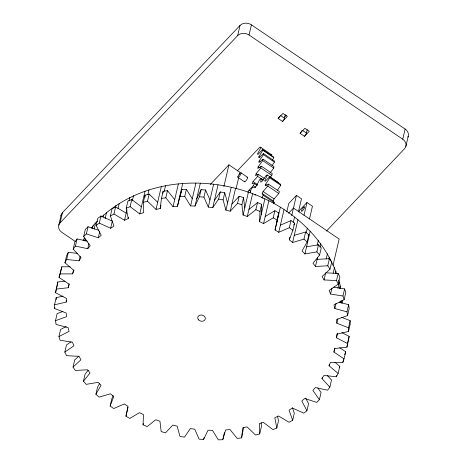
<?xml version="1.0" encoding="UTF-8"?>
<svg xmlns="http://www.w3.org/2000/svg" width="463" height="463" viewBox="0 0 463 463"><rect width="100%" height="100%" fill="white"/><g stroke="black" fill="none" stroke-linecap="round" stroke-linejoin="round"><path stroke-width="0.69" d="M243.66 427.349L241.582 437.853L237.247 438.473L229.989 429.554L225.643 429.93L222.778 439.711L218.328 439.85L212.459 430.33L208.032 430.22L203.61 439.491L199.125 439.144L194.738 429.184L190.316 428.599L184.407 437.194L179.957 436.366L177.132 426.139L172.786 425.086L165.499 432.864L161.165 431.568L159.949 421.243L155.753 419.744L147.205 426.568L143.061 424.831L143.472 414.588L139.502 412.66L129.843 418.413L125.953 416.26L127.991 406.282L124.31 403.962L113.707 408.545L110.142 406.016L113.771 396.461L110.437 393.793L99.07 397.132L95.899 394.268L101.05 385.309L98.127 382.328L86.187 384.365L83.456 381.217L90.042 372.999L87.582 369.769L75.278 370.464L73.038 367.09L80.95 359.757L78.994 356.325L66.533 355.671L64.814 352.117L73.918 345.797L72.494 342.226L60.092 340.236L58.934 336.566L69.068 331.369L68.206 327.717L56.075 324.418L55.491 320.703L66.487 316.709L66.203 313.04L54.547 308.497L54.547 304.793L56.202 297.668L63.066 296.077M56.202 299.52L56.202 297.668M54.547 304.793L66.215 302.079L66.51 298.456L55.531 292.738L57.777 281.99L64.918 281.168M241.582 437.853L242.838 427.719L247.034 426.874L255.553 435.035L259.702 433.941L259.326 423.639L263.302 422.331L272.933 429.6L276.822 428.049L274.825 417.748L278.512 416.005L289.097 422.256L292.657 420.277L289.068 410.154L292.408 408.007L303.757 413.129L306.928 410.762L301.818 400.987L304.741 398.469L316.669 402.382L319.401 399.656L312.849 390.402L315.315 387.56L327.613 390.187L329.859 387.155L321.976 378.584L323.938 375.458L336.398 376.76L338.117 373.473L329.037 365.729L330.466 362.379L342.875 362.332L344.038 358.848L333.921 352.059L334.79 348.541L346.932 347.146L347.522 343.523L336.543 337.805L336.838 334.182L348.506 331.467L348.506 327.763L336.85 323.22L336.566 319.551L347.563 315.558L349.218 308.433L348.633 304.718L339.194 302.154M342.145 303.184L342.151 300.441L341.515 303.167M341.746 317.358L350.161 320.645L350.161 324.343L348.506 331.467M276.712 222.859L278.749 212.876L274.866 210.723L273.205 217.847L263.551 223.6L259.575 221.673L259.992 211.429L261.647 204.31L257.503 202.568L248.955 209.398M261.23 214.548L261.647 204.31M263.406 180.02L261.097 178.452L260.75 182.15L261.908 181.421L266.364 175.228L267.313 175.026L278.292 182.468L277.343 182.671M56.116 289.109L68.258 287.72L69.126 284.201L59.015 277.412L60.173 273.928L72.581 273.882L74.011 270.531L64.936 262.787L66.655 259.5L79.109 260.802L81.077 257.677L73.195 249.106L75.44 246.073L87.733 248.7L90.204 245.853L83.647 236.605L86.378 233.879L98.306 237.791L101.235 235.268L96.119 225.498L99.29 223.131L110.645 228.253L113.979 226.106L110.391 215.984L113.956 214.004L124.535 220.255L128.228 218.513L126.225 208.211L130.115 206.66L139.745 213.929L143.727 212.621L143.351 202.319L147.494 201.226L156.014 209.386L160.215 208.541L161.465 198.407L163.126 191.288L167.461 190.663L174.719 199.582M162.872 193.314L163.126 191.288M57.285 285.011L57.777 281.99M341.856 332.59L349.177 336.404L346.932 347.146M269.952 173.15L273.714 168.063L273.974 166.599L263.001 159.156L262.735 160.615L258.14 166.842L257.735 168.451L261.335 166.188L272.313 173.631L271.769 175.379L270.068 177.474M267.313 175.026L264.68 180.946L265.201 181.299L269.616 176.831L269.761 177.809L265.542 184.367L265.293 185.709L268.476 184.164L279.455 191.607L278.761 193.505L274.084 198.94L273.129 200.913L274.235 202.701L273.558 203.859M244.447 181.201L244.395 181.461A2.743 0.689 -55.9 0 0 246.785 179.644A2.743 0.689 -55.9 0 0 246.924 177.479M127.747 408.476L128.019 407.145M347.563 315.558L346.978 311.842L334.842 308.543L333.979 304.891L344.119 299.694L342.956 296.025L330.553 294.034L329.135 290.463L338.233 284.143L336.52 280.59L324.059 279.936L322.098 276.504L330.015 269.171L327.769 265.791L315.465 266.491L313.005 263.256L319.592 255.044L316.86 251.895L304.92 253.932L302.003 250.952L307.154 241.993L303.977 239.128L292.61 242.467L289.282 239.793L292.905 230.244L294.561 223.12L291.001 220.591L289.346 227.715L278.743 232.299L275.057 229.978L278.749 212.876M58.772 225.116L61.139 214.942M75.648 241.698L61.892 232.368A8.224 6.661 13.1 0 1 60.103 222.842L62.476 212.667L240.031 25.419A8.224 6.661 13.1 0 1 251.415 24.828L405.108 129.032A8.224 6.661 13.1 0 1 407.915 137.1M59.015 277.412L61.834 266.804L70.104 266.775M55.531 292.738L57.186 285.613M60.173 273.928L61.834 266.804M64.936 262.787L66.591 255.663L68.31 252.376L77.309 253.319M54.547 308.497L54.848 307.2M66.655 259.5L68.31 252.376M55.491 320.703L57.146 313.578L62.968 311.466M73.195 249.106L74.85 241.981L77.095 238.949L87.345 241.142M75.44 246.073L77.095 238.949M68.258 287.72L69.161 283.836M72.581 273.882L73.484 269.998M66.215 302.079L66.516 300.782M58.934 336.566L60.589 329.448L66.29 326.519M83.647 236.605L85.302 229.48L88.039 226.76L98.636 230.233M79.109 260.802L80.168 256.271M83.78 240.748L84.411 238.028L83.137 240.459M86.378 233.879L88.039 226.76M84.949 241.026L85.423 238.983M87.733 248.7L88.942 243.521M92.403 228.647L93.034 225.927M64.814 352.117L66.469 344.999L71.024 341.839M94.076 229.202L95.5 223.079M96.119 225.498L97.774 218.38L100.951 216.007L112.301 221.129L110.645 228.253M99.29 223.131L100.951 216.007M98.306 237.791L99.811 231.315M103.133 217.054L103.608 215.017M105.107 218.623L106.531 212.494M73.038 367.09L74.693 359.965L78.913 356.053M110.391 215.984L112.052 208.859L115.611 206.88L126.196 213.13M113.956 214.004L115.947 205.479M118.013 208.772L119.28 203.326M83.456 381.217L85.111 374.098L88.19 370.261M126.225 208.211L127.886 201.087L131.77 199.536L141.406 206.805M124.535 220.255L126.984 209.727M129.044 200.884L129.837 197.481M130.115 206.66L131.77 199.536M128.228 218.513L128.529 217.216M132.418 200.502L133.523 195.733M95.899 394.268L97.554 387.149L99.614 383.561M139.745 213.929L145.046 191.155M143.351 202.319L145.006 195.195L149.155 194.101L157.669 202.267M147.917 194.61L149.022 189.847M147.494 201.226L149.155 194.101M110.142 406.016L111.803 398.898L113.007 395.709M156.014 209.386L161.315 186.612M160.215 208.541L160.968 205.3M164.243 191.207L165.511 185.767M192.249 198.806L186.381 189.286L181.93 189.425L177.41 206.33L173.058 206.706L165.806 197.788L167.461 190.663M173.058 206.706L178.359 183.933M125.953 416.26L127.614 409.142M177.41 206.33L182.706 183.556M209.971 199.952L205.584 189.992L201.092 189.645L199.437 196.769L195.016 206.035L190.594 205.931L184.72 196.41L186.381 189.286M190.594 205.931L195.89 183.157M143.061 424.831L143.362 423.535M195.016 206.035L200.317 183.261M60.103 222.842L237.664 35.593L240.031 25.419M227.57 202.997L224.746 192.77L220.295 191.942L218.64 199.061L212.737 207.661L208.309 207.077L203.928 197.116L205.584 189.992M208.309 207.077L213.611 184.303M326.444 231.083L404.529 148.733A8.224 6.661 13.1 0 0 402.741 139.207L249.048 35.003L251.415 24.828M212.737 207.661L218.032 184.887M223.872 186.583L228.93 164.828L239.909 172.277L239.423 174.377M244.759 207.893L243.544 197.568L239.209 196.277L237.548 203.396L230.261 211.174L225.915 210.121L223.091 199.889L224.746 192.77M225.915 210.121L231.216 187.347M230.261 211.174L235.563 188.4M236.153 188.412L238.607 177.885M257.503 202.568L255.842 209.693L247.3 216.516L243.098 215.017L241.889 204.692L243.544 197.568M243.098 215.017L248.399 192.238M247.3 216.516L252.595 193.742M203.61 439.491L204.061 437.552M259.575 221.673L264.877 198.899M279.693 116.219A2.743 0.689 -55.9 0 1 278.124 118.459L282.517 121.439L282.957 120.959A2.743 0.712 -55.7 0 0 284.346 118.661L285.283 114.743M263.551 223.6L268.853 200.826M222.778 439.711L224.433 432.587M275.057 229.978L280.358 207.204M278.743 232.299L284.039 209.525M286.782 211.932L288.75 203.483L296.43 195.386L301.477 198.806L298.531 211.487M301.893 130.554A2.743 0.689 -55.9 0 1 300.082 133.344L304.475 136.325A2.743 0.689 -55.9 0 0 306.437 133.072L307.218 129.715M291.702 215.7L296.43 195.386M289.282 239.793L289.884 237.206M293.316 222.466L294.578 217.02M298.959 212.037L299.289 210.624L306.969 202.528L312.456 206.249L309.504 218.93M292.61 242.467L297.912 219.694M304.017 215.208L306.969 202.528M303.977 239.128L305.638 232.004L308.809 234.868L307.154 241.993M306.193 232.941L307.305 228.178M259.702 433.941L261.358 426.817L261.207 422.696M304.92 253.932L310.222 231.153M317.196 245.245L318.307 240.482M316.86 251.895L318.521 244.771L306.581 246.808M276.822 428.049L278.477 420.931L277.545 416.121M315.465 266.491L317.595 257.324M319.974 247.12L320.766 243.717M319.592 255.044L321.253 247.919L318.521 244.771M326.131 259.17L327.399 253.73M324.059 279.936L325.715 272.811L338.175 273.465L339.894 277.019L338.233 284.143M328.88 259.199L329.355 257.162M327.769 265.791L329.425 258.672L317.12 259.367M292.657 420.277L294.312 413.158L292.402 407.758M330.015 269.171L331.67 262.052L329.425 258.672M333.007 265.409L339.147 239.03L293.478 208.061L288.553 213.258M333.163 273.129L334.431 267.683M330.553 294.034L331.907 288.206M335.38 273.297L335.854 271.26M336.52 280.59L338.175 273.465M306.928 410.762L308.59 403.638L305.713 398.139M337.857 288.241L339.281 282.117M334.842 308.543L336.045 303.363M339.506 288.49L340.143 285.769M321.976 378.584L322.277 377.287M340.438 302.9L340.913 300.857M342.956 296.025L344.617 288.906L333.591 287.135M336.85 323.22L337.903 318.689M319.401 399.656L321.062 392.531L317.78 387.907M344.119 299.694L345.774 292.57L344.617 288.906M329.037 365.729L329.338 364.433M336.543 337.805L337.596 333.273M333.921 352.059L334.824 348.17M346.978 311.842L348.633 304.718M329.859 387.155L331.514 380.036L327.341 375.493M336.398 376.76L336.699 375.47M348.506 327.763L350.161 320.645M338.117 373.473L339.773 366.355L334.969 362.251M342.875 362.332L343.477 359.745M347.522 343.523L349.177 336.404M344.038 358.848L345.693 351.724L339.744 347.73M402.741 139.207L405.108 129.032M405.86 146.458L408.233 136.284M250.211 192.591L251.12 189.274L252.769 187.174L254.806 187.66L256.288 186.039L259.593 179.783L261.097 178.452M179.065 199.212L181.93 189.425M261.335 166.188C260.628 170.002 256.265 171.796 255.431 175.575L258.458 174.412L264.234 178.33M344.727 354.629L345.693 351.724M274.235 202.701L263.256 195.259L262.151 193.47L263.106 191.497L267.782 186.062L268.476 184.164M293.837 225.03L294.561 223.12M258.458 174.412C257.474 178.197 253.192 179.87 252.098 183.608L254.453 183.585L257.341 185.547M196.671 198.916L201.092 189.645M254.453 183.585C253.313 187.266 249.071 188.678 247.827 192.307M339.2 367.448L339.773 366.355M237.282 170.922L260.038 146.927L260.976 147.523L257.457 153.965L257.903 154.532L262.521 149.491L273.5 156.934L273.807 157.698L272.348 160.082M308.126 236.061L308.809 234.868M263.256 195.259L261.902 197.568L263.059 198.349M272.018 165.65L274.397 162.102L274.374 160.974L263.401 153.531L258.991 157.767L258.829 156.818L262.828 150.249L262.521 149.491M277.285 190.617L280.74 185.252L280.595 184.274L269.616 176.831M263.001 159.156L258.933 162.455L259.054 161.159L263.418 154.659L263.401 153.531M214.392 200.537L220.295 191.942M91.373 228.172L94.145 224.428L97.531 221.065M231.917 204.05L239.209 196.277M210.231 184.552L228.93 164.828M278.124 118.459L282.922 113.4L287.315 116.375L282.517 121.439M284.843 116.618L286.215 115.171M300.082 133.344L304.88 128.286L309.272 131.266L304.475 136.325M101.582 217.031C171.895 152.923 303.045 184.037 336.497 273.292M265.206 216.476L274.866 210.723M280.399 225.174L291.001 220.591M294.265 235.343L305.638 232.004M161.465 198.407L165.806 197.788M180.269 196.549L184.72 196.41M199.437 196.769L203.928 197.116M218.64 199.061L223.091 199.889M237.548 203.396L241.889 204.692M255.842 209.693L259.992 211.429M273.205 217.847L277.094 219.994M271.017 154.37L271.955 154.966L260.976 147.523M280.636 115.582L284.479 118.187M302.594 130.468L306.437 133.072M262.828 150.249L273.807 157.698M263.418 154.659L274.397 162.102M258.829 156.818L259.98 157.605M262.735 160.615L273.714 168.063M259.054 161.159L260.212 161.94M260.791 167.936L271.769 175.379M258.14 166.842L259.297 167.623M269.761 177.809L280.74 185.252M256.108 173.7L257.845 174.875M257.654 176.403L262.851 179.928M265.542 184.367L266.7 185.154M267.782 186.062L278.761 193.505M240.91 172.763L247.497 177.231M253.024 181.531L257.642 184.662M263.106 191.497L274.084 198.94M253.411 185.75L255.721 187.318M262.151 193.47L273.129 200.913M237.988 177.358L244.58 181.826M248.972 190.085L250.709 191.26M289.346 227.715L292.905 230.244M338.638 280.08L339.854 283.929L340.571 288.518M145.006 195.195L145.081 197.255M237.664 35.593A8.224 6.661 13.1 0 1 249.048 35.003M60.954 215.799A8.224 6.661 13.1 0 1 62.476 212.667M254.835 194.952A4.109 1.036 -55.9 0 1 255.686 195.097M237.889 176.606L237.808 176.993A2.743 0.689 -55.9 0 0 240.071 175.373A2.743 0.689 -55.9 0 0 240.563 172.861A2.743 0.689 -55.9 0 0 237.889 176.606M303.525 207.343L303.103 207.806A2.743 0.689 -55.9 0 0 301.529 211.319A2.743 0.689 -55.9 0 0 304.255 208.333A2.743 0.689 -55.9 0 0 303.525 207.343M198.586 319.892A3.837 3.108 13.1 0 0 205.086 319.511A3.837 3.108 13.1 0 0 200.907 314.99A3.837 3.108 13.1 0 0 198.586 319.892"/></g></svg>
